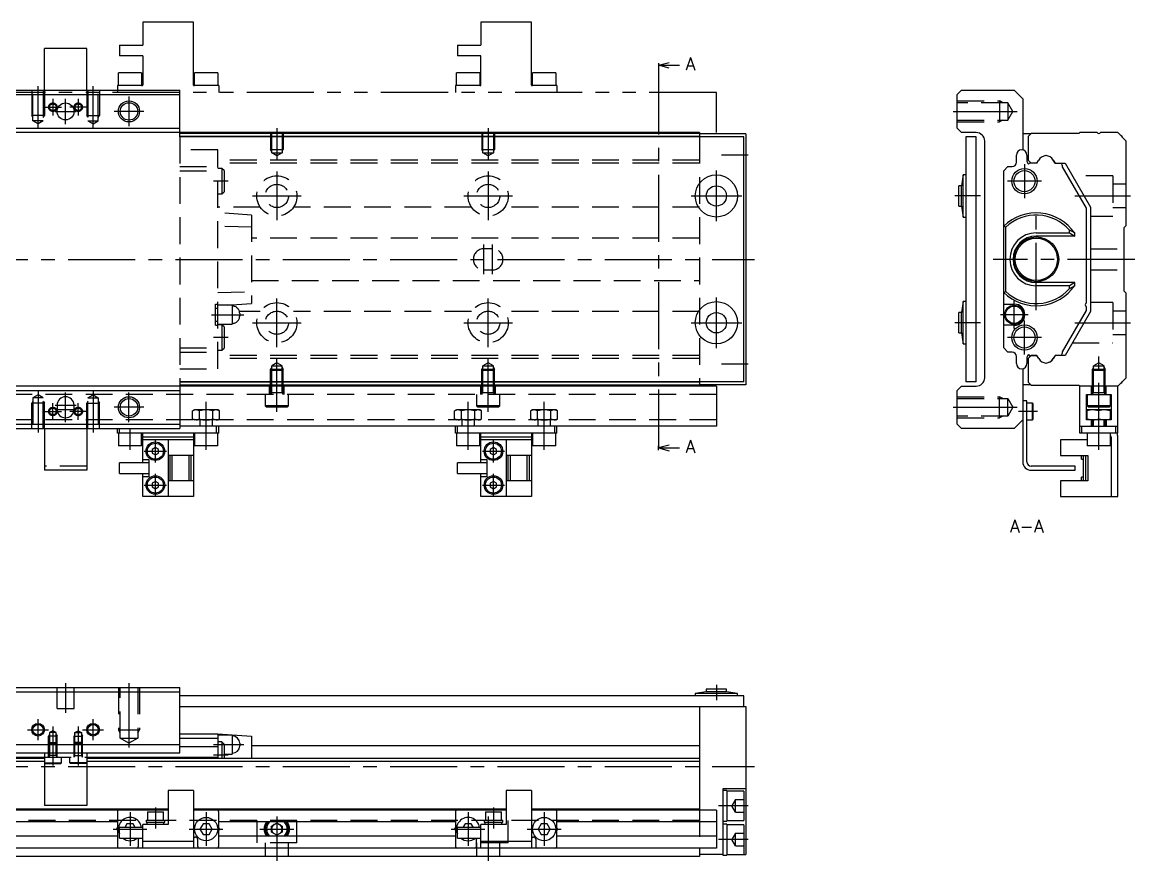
# Model space of a CAD drawing. Extents: x -2 to 504, y -8 to 207.
# Drawn here: x 241.1 to 504.4, y 9 to 207.4 of the extents above; entities that cross this region are included whole.
import ezdxf

# ---------------------------------------------------------------- set-up
doc = ezdxf.new("R2010")
doc.units = 0
doc.header["$LTSCALE"] = 0.5
for name, pattern in [('CENTER', [50.8, 31.75, -6.35, 6.35, -6.35]), ('DASHED', [19.05, 12.7, -6.35]), ('PHANTOM', [63.5, 31.75, -6.35, 6.35, -6.35, 6.35, -6.35])]:
    doc.linetypes.add(name, pattern=pattern)
for name, color, linetype in [('MSM_CENTER', 1, 'CENTER'), ('MSM_CONTINUOUS', 7, 'CONTINUOUS'), ('MSM_DASHED', 4, 'DASHED'), ('MSM_IMAGINARY', 6, 'PHANTOM'), ('MSM_NARROW', 5, 'CONTINUOUS'), ('MSM_PART_NUMBER', 7, 'CONTINUOUS')]:
    doc.layers.add(name, color=color, linetype=linetype)
doc.styles.get("Standard").update_dxf_attribs({"font": 'txt.shx', "height": 3, "bigfont": 'bigfont.shx'})

msp = doc.modelspace()

# ---------------------------------------------------------------- linework, layer by layer
at = {"layer": 'MSM_CENTER'}
for p, q in [((391.71, 196.72), (391.71, 106.68)), ((244.9, 182.39), (244.9, 192.3)), ((257.9, 182.39), (257.9, 192.3)), ((266.4, 189.8), (266.4, 182.8)), ((246.4, 187.3), (250.4, 187.3)), ((248.4, 189.3), (248.4, 185.3)), ((251.4, 183.3), (251.4, 189.3)), ((256.4, 187.3), (252.4, 187.3)), ((254.4, 189.3), (254.4, 185.3)), ((248.9, 186.3), (253.9, 186.3)), ((269.9, 186.3), (262.9, 186.3)), ((461.4, 186.3), (476.59, 186.3)), ((301.4, 182.3), (301.4, 174.79)), ((351.4, 182.3), (351.4, 174.79)), ((406.65, 176), (412.9, 176)), ((478.3, 173.8), (478.3, 165.8)), ((301.4, 172.05), (301.4, 160.55)), ((351.4, 172.05), (351.4, 160.55)), ((405.4, 160.3), (405.4, 172.3)), ((289.9, 169.8), (286.4, 169.8)), ((482.3, 169.8), (474.3, 169.8)), ((295.65, 166.3), (307.15, 166.3)), ((345.65, 166.3), (357.15, 166.3)), ((399.4, 166.3), (411.4, 166.3)), ((467.9, 166.3), (461.8, 166.3)), ((490.22, 166.3), (503.4, 166.3)), ((481.1, 139.3), (481.1, 163.3)), ((350.4, 147.8), (350.4, 154.8)), ((352.4, 147.8), (352.4, 154.8)), ((-2, 151.3), (414.4, 151.3)), ((504.4, 151.3), (470.9, 151.3)), ((405.4, 130.3), (405.4, 142.3)), ((301.4, 130.55), (301.4, 142.05)), ((351.4, 130.55), (351.4, 142.05)), ((475.9, 134.95), (475.9, 141.45)), ((285.9, 138.2), (293.6, 138.2)), ((479.15, 138.2), (472.65, 138.2)), ((295.65, 136.3), (307.15, 136.3)), ((345.65, 136.3), (357.15, 136.3)), ((399.4, 136.3), (411.4, 136.3)), ((467.9, 136.3), (461.8, 136.3)), ((478.3, 128.8), (478.3, 136.8)), ((490.22, 136.3), (503.4, 136.3)), ((289.9, 132.8), (286.4, 132.8)), ((482.3, 132.8), (474.3, 132.8)), ((301.4, 115.25), (301.4, 127.81)), ((351.4, 115.25), (351.4, 127.81)), ((406.65, 126.6), (412.9, 126.6)), ((495.9, 106.2), (495.9, 128.3)), ((244.9, 120.21), (244.9, 110.3)), ((251.4, 112.8), (251.4, 119.8)), ((257.9, 120.21), (257.9, 110.3)), ((266.4, 112.8), (266.4, 119.8)), ((248.4, 113.3), (248.4, 117.3)), ((248.9, 116.8), (253.9, 116.8)), ((254.4, 113.3), (254.4, 117.3)), ((269.9, 116.3), (262.9, 116.3)), ((284.65, 106.2), (284.65, 117.55)), ((346.65, 106.2), (346.65, 117.55)), ((364.65, 106.2), (364.65, 117.55)), ((461.4, 116.3), (476.59, 116.3)), ((246.4, 115.3), (250.4, 115.3)), ((248.9, 115.8), (253.9, 115.8)), ((256.4, 115.3), (252.4, 115.3)), ((481.4, 115.3), (476.9, 115.3)), ((266.65, 106.2), (266.65, 111.2)), ((272.65, 103.27), (272.65, 108.52)), ((352.65, 103.27), (352.65, 108.52)), ((270.02, 105.9), (275.27, 105.9)), ((350.02, 105.9), (355.27, 105.9)), ((272.65, 95.27), (272.65, 100.52)), ((352.65, 95.27), (352.65, 100.52)), ((270.02, 97.9), (275.27, 97.9)), ((350.02, 97.9), (355.27, 97.9)), ((251.4, 51), (251.4, 44)), ((266.4, 51), (266.4, 35.81)), ((405.4, 50.6), (405.4, 47)), ((244.9, 37.5), (244.9, 42.5)), ((257.9, 37.5), (257.9, 42.5)), ((242.4, 40), (247.4, 40)), ((248.4, 40.76), (248.4, 31.56)), ((254.4, 40.76), (254.4, 31.56)), ((255.4, 40), (260.4, 40)), ((286.4, 36.5), (293.6, 36.5)), ((286.4, 34.1), (289.9, 34.1)), ((-2, 31.3), (414.4, 31.3)), ((272.65, 21.6), (272.65, 16.6)), ((352.65, 21.6), (352.65, 16.6)), ((412.9, 22), (405.9, 22)), ((266.65, 20.5), (266.65, 12.5)), ((284.65, 20.5), (284.65, 12.5)), ((301.4, 19.5), (301.4, 9)), ((301.4, 19.5), (301.4, 9)), ((346.65, 20.5), (346.65, 12.5)), ((351.4, 19.5), (351.4, 9)), ((364.65, 20.5), (364.65, 12.5)), ((262.65, 16.5), (270.65, 16.5)), ((280.65, 16.5), (288.65, 16.5)), ((297.4, 16.5), (305.4, 16.5)), ((342.65, 16.5), (350.65, 16.5)), ((360.65, 16.5), (368.65, 16.5)), ((412.9, 14), (405.9, 14))]:
    msp.add_line(p, q, dxfattribs=at)
at = {"layer": 'MSM_CONTINUOUS'}
for p, q in [((391.71, 197.22), (394.21, 197.89)), ((391.71, 197.72), (391.71, 196.72)), ((394.21, 196.55), (391.71, 197.22)), ((391.71, 197.22), (396.71, 197.22)), ((224.4, 191.3), (278.4, 191.3)), ((224.4, 190.3), (278.4, 190.3)), ((278.4, 180.3), (278.4, 191.3)), ((462.4, 190.3), (463.4, 191.3)), ((462.4, 182.3), (462.4, 190.3)), ((463.4, 191.3), (475.9, 191.3)), ((475.9, 191.3), (477.9, 189.3)), ((477.9, 189.3), (477.9, 177.17)), ((224.4, 182.3), (278.4, 182.3)), ((463.4, 181.3), (462.4, 182.3)), ((401.4, 181.3), (151.4, 181.3)), ((401.4, 181.1), (278.4, 181.1)), ((401.4, 180.4), (278.4, 180.4)), ((411.9, 180.3), (278.4, 180.3)), ((401.4, 181.3), (401.4, 180.3)), ((412.4, 181), (401.4, 181)), ((411.9, 122.3), (411.9, 180.3)), ((412.4, 181), (412.4, 121.6)), ((466.9, 181.3), (463.4, 181.3)), ((464.4, 180.3), (464.4, 122.3)), ((466.9, 180.3), (464.4, 180.3)), ((466.9, 122.3), (466.9, 180.3)), ((468.9, 123.3), (468.9, 179.3)), ((479.8, 181), (477.9, 181)), ((479.9, 181.1), (479.2, 180.4)), ((479.2, 180.4), (479.2, 174.75)), ((491.2, 181.1), (479.9, 181.1)), ((491.4, 181.3), (491.2, 181.1)), ((495.5, 181.3), (491.4, 181.3)), ((500.4, 181.3), (496.3, 181.3)), ((502.4, 179.3), (500.4, 181.3)), ((502.4, 159.3), (502.4, 179.3)), ((476.4, 174.25), (476.4, 175.95)), ((478.9, 175.95), (478.9, 174.55)), ((479.2, 174.75), (479.9, 174.05)), ((479.7, 174.1), (479.85, 174.1)), ((481.25, 174.05), (479.9, 174.05)), ((481.25, 174.05), (481.62, 174.7)), ((485.12, 174.8), (485.55, 174.05)), ((485.55, 174.05), (485.12, 174.8)), ((485.55, 174.05), (487.9, 174.05)), ((487.9, 174.05), (493.9, 163.66)), ((463.8, 171.3), (463.4, 168.7)), ((464.4, 171.3), (463.8, 171.3)), ((463.8, 161.3), (463.8, 171.3)), ((473.4, 172.25), (474.4, 173.25)), ((473.4, 130.35), (473.4, 172.25)), ((474.4, 173.25), (475.4, 173.25)), ((487.24, 173.6), (487.24, 173.2)), ((487.24, 173.6), (487.24, 173.2)), ((487.24, 173.2), (492.9, 163.39)), ((463.4, 168.7), (462.8, 168.7)), ((462.8, 163.9), (462.8, 168.7)), ((463.4, 163.9), (463.4, 168.7)), ((462.8, 163.9), (463.4, 163.9)), ((463.4, 163.9), (463.8, 161.3)), ((492.9, 163.39), (492.9, 140.95)), ((493.9, 163.66), (493.9, 138.94)), ((463.8, 161.3), (464.4, 161.3)), ((473.9, 158.9), (473.4, 159.16)), ((473.9, 143.7), (473.9, 158.9)), ((488.95, 157.56), (488.95, 158.23)), ((501.9, 158.8), (502.4, 159.3)), ((501.9, 143.8), (501.9, 158.8)), ((481.1, 157.56), (488.95, 157.56)), ((490.2, 156.8), (481.1, 156.8)), ((488.95, 157.56), (490.2, 156.8)), ((490.2, 156.8), (490.2, 157.48)), ((490.2, 145.8), (481.1, 145.8)), ((488.95, 145.04), (481.1, 145.04)), ((490.2, 145.8), (488.95, 145.04)), ((488.95, 144.37), (488.95, 145.04)), ((490.2, 145.12), (490.2, 145.8)), ((473.4, 143.44), (473.9, 143.7)), ((502.4, 143.3), (501.9, 143.8)), ((502.4, 123.3), (502.4, 143.3)), ((463.8, 141.3), (463.4, 138.7)), ((464.4, 141.3), (463.8, 141.3)), ((463.8, 131.3), (463.8, 141.3)), ((473.4, 140.7), (475.9, 140.7)), ((492.9, 140.15), (492.9, 139.21)), ((463.4, 138.7), (462.8, 138.7)), ((462.8, 133.9), (462.8, 138.7)), ((463.4, 133.9), (463.4, 138.7)), ((492.9, 139.21), (487.24, 129.4)), ((493.9, 138.94), (487.9, 128.55)), ((475.9, 135.7), (473.4, 135.7)), ((462.8, 133.9), (463.4, 133.9)), ((463.4, 133.9), (463.8, 131.3)), ((463.8, 131.3), (464.4, 131.3)), ((474.4, 129.35), (473.4, 130.35)), ((475.4, 129.35), (474.4, 129.35)), ((487.24, 129.4), (487.24, 129)), ((476.4, 126.65), (476.4, 128.35)), ((478.9, 128.05), (478.9, 126.65)), ((479.9, 128.55), (479.2, 127.85)), ((479.2, 127.85), (479.2, 122.2)), ((479.85, 128.5), (479.7, 128.5)), ((479.9, 128.55), (479.85, 128.5)), ((481.25, 128.55), (479.9, 128.55)), ((479.9, 128.55), (481.25, 128.55)), ((481.68, 127.8), (481.25, 128.55)), ((481.62, 127.9), (481.25, 128.55)), ((485.55, 128.55), (485.12, 127.8)), ((485.55, 128.55), (485.18, 127.9)), ((487.9, 128.55), (485.55, 128.55)), ((486.95, 128.55), (485.55, 128.55)), ((477.9, 125.43), (477.9, 103.4)), ((405.4, 121.3), (147.4, 121.3)), ((278.4, 122.3), (278.4, 111.3)), ((411.9, 122.3), (278.4, 122.3)), ((401.4, 122.2), (278.4, 122.2)), ((401.4, 121.5), (278.4, 121.5)), ((401.4, 122.3), (401.4, 121.3)), ((412.4, 121.6), (401.4, 121.6)), ((405.4, 121.3), (405.4, 111.8)), ((462.4, 120.3), (463.4, 121.3)), ((463.4, 121.3), (466.9, 121.3)), ((466.9, 122.3), (464.4, 122.3)), ((479.8, 121.6), (477.9, 121.6)), ((479.2, 122.2), (479.9, 121.5)), ((479.9, 121.5), (491.2, 121.5)), ((491.2, 121.5), (491.4, 121.3)), ((500.4, 121.3), (491.4, 121.3)), ((491.4, 110.2), (491.4, 121.3)), ((500.4, 121.3), (502.4, 123.3)), ((500.4, 110.2), (500.4, 121.3)), ((224.4, 120.3), (278.4, 120.3)), ((462.4, 112.3), (462.4, 120.3)), ((493, 113.3), (493, 119.3)), ((493, 119.3), (498.8, 119.3)), ((493.15, 119.3), (493.15, 116.6)), ((498.65, 116.6), (498.65, 119.3)), ((498.8, 119.3), (498.8, 113.3)), ((249.4, 116.8), (249.4, 115.8)), ((253.4, 115.8), (253.4, 116.8)), ((478.9, 117.8), (477.9, 117.8)), ((478.9, 103.4), (478.9, 117.8)), ((480.2, 117.3), (478.9, 117.3)), ((480.4, 117.1), (480.2, 117.3)), ((480.2, 113.3), (480.2, 117.3)), ((480.4, 113.5), (480.4, 117.1)), ((493.15, 116.6), (493.45, 116.3)), ((498.65, 116.6), (493.15, 116.6)), ((498.35, 116.3), (493.45, 116.3)), ((498.35, 116.3), (498.65, 116.6)), ((477.9, 113.3), (475.9, 111.3)), ((478.9, 113.3), (480.2, 113.3)), ((480.2, 113.3), (480.4, 113.5)), ((498.8, 113.3), (493, 113.3)), ((493.15, 113.3), (493.15, 115.7)), ((498.65, 115.7), (493.15, 115.7)), ((493.15, 113.55), (494.52, 113.3)), ((494.2, 111.8), (494.2, 113.3)), ((494.4, 113.3), (494.4, 111.8)), ((495.9, 115.45), (494.52, 115.7)), ((495.9, 113.55), (495.9, 115.45)), ((495.9, 113.55), (497.27, 113.3)), ((498.65, 115.45), (497.27, 115.7)), ((497.4, 111.8), (497.4, 113.3)), ((497.6, 113.3), (497.6, 111.8)), ((498.65, 113.3), (498.65, 115.7)), ((224.4, 112.3), (278.4, 112.3)), ((224.4, 111.3), (278.4, 111.3)), ((246.4, 111.3), (246.4, 101.4)), ((256.4, 111.3), (256.4, 101.4)), ((263.65, 110.2), (263.65, 111.3)), ((264.15, 110.2), (264.15, 111.3)), ((405.4, 111.8), (278.4, 111.8)), ((287.15, 110.2), (287.15, 111.8)), ((287.65, 110.2), (287.65, 111.8)), ((343.65, 110.2), (343.65, 111.8)), ((344.15, 110.2), (344.15, 111.8)), ((367.15, 110.2), (367.15, 111.8)), ((367.65, 110.2), (367.65, 111.8)), ((463.4, 111.3), (462.4, 112.3)), ((475.9, 111.3), (463.4, 111.3)), ((491.4, 111.8), (500.4, 111.8)), ((491.9, 110.2), (491.9, 111.8)), ((499.9, 110.2), (499.9, 111.8)), ((287.65, 110.2), (263.65, 110.2)), ((263.9, 110.2), (263.9, 107.2)), ((269.4, 107.2), (269.4, 110.2)), ((269.65, 103.15), (269.65, 110.07)), ((281.65, 109.2), (269.65, 109.2)), ((281.65, 108.6), (269.65, 108.6)), ((275.65, 108.6), (275.65, 95.2)), ((281.65, 110.07), (281.65, 95.2)), ((281.9, 110.2), (281.9, 107.2)), ((287.4, 107.2), (287.4, 110.2)), ((367.65, 110.2), (343.65, 110.2)), ((343.9, 110.2), (343.9, 107.2)), ((349.4, 107.2), (349.4, 110.2)), ((349.65, 103.15), (349.65, 110.07)), ((361.65, 109.2), (349.65, 109.2)), ((361.65, 108.6), (349.65, 108.6)), ((355.65, 108.6), (355.65, 95.2)), ((361.65, 110.07), (361.65, 95.2)), ((361.9, 110.2), (361.9, 107.2)), ((367.4, 107.2), (367.4, 110.2)), ((486.8, 108.6), (486.8, 104.9)), ((493.15, 108.6), (486.8, 108.6)), ((500.4, 110.2), (491.4, 110.2)), ((493.15, 110.2), (493.15, 107.2)), ((498.65, 107.2), (498.65, 110.2)), ((498.8, 108.6), (498.65, 108.6)), ((498.8, 109.2), (498.8, 95.2)), ((500.4, 95.2), (500.4, 109.2)), ((269.4, 107.2), (263.9, 107.2)), ((272.65, 106.77), (271.9, 106.33)), ((271.9, 106.33), (271.9, 105.47)), ((271.9, 105.47), (272.65, 105.03)), ((273.4, 106.33), (272.65, 106.77)), ((272.65, 105.03), (273.4, 105.47)), ((273.4, 105.47), (273.4, 106.33)), ((287.4, 107.2), (281.9, 107.2)), ((349.4, 107.2), (343.9, 107.2)), ((352.65, 106.77), (351.9, 106.33)), ((351.9, 106.33), (351.9, 105.47)), ((351.9, 105.47), (352.65, 105.03)), ((353.4, 106.33), (352.65, 106.77)), ((352.65, 105.03), (353.4, 105.47)), ((353.4, 105.47), (353.4, 106.33)), ((367.4, 107.2), (361.9, 107.2)), ((394.21, 107.35), (391.71, 106.68)), ((391.71, 106.18), (391.71, 107.18)), ((391.71, 106.68), (394.21, 106.01)), ((391.71, 106.68), (396.71, 106.68)), ((498.65, 107.2), (493.15, 107.2)), ((271.15, 103.15), (264.15, 103.15)), ((264.15, 100.65), (264.15, 103.15)), ((271.15, 103.9), (269.65, 103.9)), ((271.15, 99.9), (271.15, 103.9)), ((281.65, 104.9), (275.65, 104.9)), ((276.15, 98.9), (276.15, 104.9)), ((276.65, 98.9), (276.65, 104.9)), ((280.65, 98.9), (280.65, 104.9)), ((281.15, 98.9), (281.15, 104.9)), ((351.15, 103.15), (344.15, 103.15)), ((344.15, 100.65), (344.15, 103.15)), ((351.15, 103.9), (349.65, 103.9)), ((351.15, 99.9), (351.15, 103.9)), ((361.65, 104.9), (355.65, 104.9)), ((356.15, 98.9), (356.15, 104.9)), ((356.65, 98.9), (356.65, 104.9)), ((360.65, 98.9), (360.65, 104.9)), ((361.15, 98.9), (361.15, 104.9)), ((486.8, 104.9), (493.3, 104.9)), ((491.8, 104), (491.8, 104.9)), ((491.8, 104), (492.3, 104)), ((492.3, 98.9), (492.3, 104.9)), ((492.8, 98.9), (492.8, 104.9)), ((493.3, 104.9), (493.3, 98.9)), ((256.4, 101.4), (246.4, 101.4)), ((264.15, 100.65), (271.15, 100.65)), ((269.65, 95.2), (269.65, 100.65)), ((344.15, 100.65), (351.15, 100.65)), ((349.65, 95.2), (349.65, 100.65)), ((490.3, 102.4), (479.9, 102.4)), ((479.9, 101.4), (490.3, 101.4)), ((490.3, 101.4), (490.3, 102.4)), ((269.65, 99.9), (271.15, 99.9)), ((272.65, 98.77), (271.9, 98.33)), ((271.9, 98.33), (271.9, 97.47)), ((271.9, 97.47), (272.65, 97.03)), ((273.4, 98.33), (272.65, 98.77)), ((272.65, 97.03), (273.4, 97.47)), ((273.4, 97.47), (273.4, 98.33)), ((281.65, 98.9), (275.65, 98.9)), ((349.65, 99.9), (351.15, 99.9)), ((352.65, 98.77), (351.9, 98.33)), ((351.9, 98.33), (351.9, 97.47)), ((351.9, 97.47), (352.65, 97.03)), ((353.4, 98.33), (352.65, 98.77)), ((352.65, 97.03), (353.4, 97.47)), ((353.4, 97.47), (353.4, 98.33)), ((361.65, 98.9), (355.65, 98.9)), ((486.8, 98.9), (486.8, 95.2)), ((493.3, 98.9), (486.8, 98.9)), ((492.3, 99.8), (491.8, 99.8)), ((491.8, 98.9), (491.8, 99.8)), ((281.65, 95.2), (269.65, 95.2)), ((361.65, 95.2), (349.65, 95.2)), ((486.8, 95.2), (500.4, 95.2)), ((224.4, 50), (278.4, 50)), ((224.4, 49), (278.4, 49)), ((278.4, 34.5), (278.4, 50)), ((411.9, 48), (278.4, 48)), ((403, 49), (400.4, 48.6)), ((400.4, 48.6), (400.4, 48)), ((410.4, 48.6), (400.4, 48.6)), ((403, 49.6), (403, 49)), ((407.8, 49.6), (403, 49.6)), ((407.8, 49), (403, 49)), ((407.8, 49), (407.8, 49.6)), ((410.4, 48.6), (407.8, 49)), ((410.4, 48), (410.4, 48.6)), ((411.9, 45.5), (411.9, 48)), ((278.4, 45.5), (412.4, 45.5)), ((401.4, 45.5), (401.4, 21)), ((412.4, 45.5), (412.4, 10.5)), ((278.4, 39), (287.4, 39)), ((278.4, 38), (287.4, 38)), ((287.4, 39), (295.4, 38.5)), ((287.4, 39), (287.4, 33.2)), ((290.85, 38.75), (287.4, 38.75)), ((288.4, 37.1), (287.4, 37.1)), ((288.9, 36.6), (288.4, 37.1)), ((288.4, 37.1), (288.4, 33.2)), ((290.85, 38.75), (290.85, 34.25)), ((295.4, 38.5), (295.4, 33.2)), ((224.4, 36.5), (278.4, 36.5)), ((224.4, 34.5), (278.4, 34.5)), ((246.4, 34.5), (246.4, 22.1)), ((256.4, 34.5), (256.4, 22.1)), ((278.4, 36), (287.4, 36)), ((288.9, 36.6), (288.9, 33.2)), ((288.9, 34.25), (290.85, 34.25)), ((292.6, 36.8), (292.6, 36.2)), ((295.4, 36.3), (401.4, 36.3)), ((246.4, 33.2), (151.4, 33.2)), ((246.4, 32.5), (151.4, 32.5)), ((215.4, 33.5), (246.4, 33.5)), ((256.4, 33.5), (287.4, 33.5)), ((401.4, 33.2), (256.4, 33.2)), ((401.4, 32.5), (256.4, 32.5)), ((281.65, 25.6), (275.65, 25.6)), ((275.65, 25.6), (275.65, 17.6)), ((281.65, 25.6), (281.65, 12)), ((355.65, 25.6), (355.65, 17.6)), ((361.65, 25.6), (355.65, 25.6)), ((361.65, 25.6), (361.65, 12)), ((412.4, 26), (406.9, 26)), ((406.9, 26), (406.9, 10.35)), ((407.9, 25.65), (406.9, 25.65)), ((407.9, 25.65), (407.9, 18.35)), ((411.9, 25.5), (407.9, 25.5)), ((411.9, 25.5), (411.9, 18.5)), ((275.65, 21.2), (201.65, 21.2)), ((256.4, 22.1), (246.4, 22.1)), ((355.65, 21.2), (281.65, 21.2)), ((401.4, 21.2), (361.65, 21.2)), ((275.65, 21), (201.65, 21)), ((275.65, 21), (201.65, 21)), ((263.65, 20.5), (263.65, 12.5)), ((270.45, 18.6), (270.45, 18.1)), ((270.45, 18.6), (274.85, 18.6)), ((270.75, 20.6), (270.75, 18.6)), ((270.75, 20.6), (274.55, 20.6)), ((274.55, 18.6), (274.55, 20.6)), ((274.85, 18.1), (274.85, 18.6)), ((355.65, 21), (281.65, 21)), ((355.65, 21), (281.65, 21)), ((287.65, 12.5), (287.65, 20.5)), ((343.65, 20.5), (343.65, 12.5)), ((350.45, 18.6), (350.45, 18.1)), ((350.45, 18.6), (354.85, 18.6)), ((350.75, 20.6), (350.75, 18.6)), ((350.75, 20.6), (354.55, 20.6)), ((354.55, 18.6), (354.55, 20.6)), ((354.85, 18.1), (354.85, 18.6)), ((405.4, 21), (361.65, 21)), ((401.4, 21), (361.65, 21)), ((367.65, 12.5), (367.65, 20.5)), ((405.4, 21), (405.4, 12)), ((407.9, 18.5), (411.9, 18.5)), ((263.65, 18.2), (207.65, 18.2)), ((263.47, 16.5), (263.65, 16.8)), ((263.65, 16.2), (263.47, 16.5)), ((269.65, 16.85), (264.15, 16.85)), ((264.15, 14.35), (264.15, 16.85)), ((265.93, 17.75), (265.41, 16.85)), ((267.37, 17.75), (265.93, 17.75)), ((267.89, 16.85), (267.37, 17.75)), ((275.65, 17.6), (269.65, 17.6)), ((269.65, 12), (269.65, 17.6)), ((270.45, 18.1), (274.85, 18.1)), ((270.65, 18.1), (270.65, 17.6)), ((274.65, 17.6), (274.65, 18.1)), ((283.93, 17.75), (283.21, 16.5)), ((283.21, 16.5), (283.93, 15.25)), ((285.37, 17.75), (283.93, 17.75)), ((286.09, 16.5), (285.37, 17.75)), ((285.37, 15.25), (286.09, 16.5)), ((287.83, 16.5), (287.61, 16.12)), ((343.65, 18.2), (287.65, 18.2)), ((287.65, 16.8), (287.83, 16.5)), ((300.15, 17.22), (301.4, 17.94)), ((300.15, 15.78), (300.15, 17.22)), ((301.4, 17.94), (302.65, 17.22)), ((302.65, 17.22), (302.65, 15.78)), ((343.47, 16.5), (343.65, 16.8)), ((343.65, 16.2), (343.47, 16.5)), ((349.65, 16.85), (344.15, 16.85)), ((344.15, 14.35), (344.15, 16.85)), ((345.93, 17.75), (345.41, 16.85)), ((347.37, 17.75), (345.93, 17.75)), ((347.89, 16.85), (347.37, 17.75)), ((355.65, 17.6), (349.65, 17.6)), ((349.65, 12), (349.65, 17.6)), ((350.45, 18.1), (354.85, 18.1)), ((350.65, 18.1), (350.65, 17.6)), ((354.65, 17.6), (354.65, 18.1)), ((363.93, 17.75), (363.21, 16.5)), ((363.21, 16.5), (363.93, 15.25)), ((365.37, 17.75), (363.93, 17.75)), ((366.09, 16.5), (365.37, 17.75)), ((365.37, 15.25), (366.09, 16.5)), ((367.83, 16.5), (367.61, 16.12)), ((405.4, 18.2), (367.65, 18.2)), ((367.65, 16.8), (367.83, 16.5)), ((406.9, 18.35), (407.9, 18.35)), ((407.9, 17.65), (406.9, 17.65)), ((407.9, 17.65), (407.9, 10.35)), ((411.9, 17.5), (407.9, 17.5)), ((411.9, 17.5), (411.9, 10.5)), ((263.65, 14.8), (207.65, 14.8)), ((264.15, 14.35), (269.65, 14.35)), ((268.65, 12.5), (268.65, 14.1)), ((269.65, 13.6), (281.65, 13.6)), ((281.65, 14.6), (282.15, 14.6)), ((282.65, 14.1), (282.65, 12.5)), ((283.93, 15.25), (285.37, 15.25)), ((343.65, 14.8), (287.65, 14.8)), ((301.4, 15.06), (300.15, 15.78)), ((302.65, 15.78), (301.4, 15.06)), ((344.15, 14.35), (349.65, 14.35)), ((348.65, 12.5), (348.65, 14.1)), ((349.65, 13.6), (361.65, 13.6)), ((361.65, 14.6), (362.15, 14.6)), ((362.65, 14.1), (362.65, 12.5)), ((363.93, 15.25), (365.37, 15.25)), ((405.4, 14.8), (367.65, 14.8)), ((405.4, 12), (147.4, 12)), ((401.4, 12), (401.4, 10)), ((401.4, 10), (151.4, 10)), ((406.9, 10.5), (401.4, 10.5)), ((406.9, 10.35), (407.9, 10.35)), ((407.9, 10.5), (412.4, 10.5))]:
    msp.add_line(p, q, dxfattribs=at)
for centre, radius in [((251.4, 186.3), 2), ((266.4, 186.3), 2.07), ((405.4, 166.3), 5), ((478.3, 169.8), 3), ((478.3, 169.8), 2.5), ((405.4, 166.3), 2.4), ((481.1, 151.3), 5.3), ((481.1, 151.3), 5), ((405.4, 136.3), 5), ((475.9, 138.2), 2.25), ((475.9, 138.2), 2.05), ((405.4, 136.3), 2.4), ((478.3, 132.8), 3), ((478.3, 132.8), 2.5), ((266.4, 116.3), 2.07), ((272.65, 105.9), 2.2), ((352.65, 105.9), 2.2), ((272.65, 105.9), 1.9), ((352.65, 105.9), 1.9), ((272.65, 97.9), 2.2), ((352.65, 97.9), 2.2), ((272.65, 97.9), 1.9), ((352.65, 97.9), 1.9), ((244.9, 40), 1.23), ((257.9, 40), 1.23), ((284.65, 16.5), 2.75), ((364.65, 16.5), 2.75)]:
    msp.add_circle(centre, radius, dxfattribs=at)
for centre, radius, start, end in [((466.9, 179.3), 2, 0, 90), ((495.9, 181.6), 0.5, 216.8699, 323.1301), ((499.9, 179), 2, 36.8699, 53.1301), ((477.65, 175.95), 1.25, 0, 180), ((475.4, 174.25), 1, 270, 0), ((479.9, 174.55), 1, 180, 228.766), ((479.7, 173.6), 0.5, 90, 156.6746), ((483.55, 173.65), 2.2, 93.981, 151.4552), ((483.25, 173.65), 2.2, 31.4553, 86.019), ((486.74, 173.6), 0.5, 0, 64.1581), ((481.1, 151.3), 11, 34.1804, 134.427), ((481.1, 151.3), 10.47, 41.4448, 133.4287), ((485.05, 150.3), 8.84, 54.3755, 63.8517), ((481.1, 151.3), 6.26, 90, 270), ((481.1, 151.3), 5.5, 90, 270), ((481.1, 151.3), 11, 225.573, 325.8196), ((484.75, 152.81), 9.43, 296.4456, 305.3272), ((481.1, 151.3), 10.47, 226.5713, 318.5552), ((475.9, 138.2), 2.5, 270, 90), ((493.2, 140.55), 0.5, 126.8699, 233.1301), ((475.4, 128.35), 1, 0, 90), ((486.74, 129), 0.5, 295.8419, 360), ((477.65, 126.65), 1.25, 180, 0), ((479.9, 128.05), 1, 131.234, 180), ((479.7, 129), 0.5, 203.3254, 270), ((483.55, 128.95), 2.2, 211.3887, 266.019), ((483.55, 128.95), 2.2, 211.4553, 266.019), ((483.25, 128.95), 2.2, 273.981, 331.4552), ((483.25, 128.95), 2.2, 273.981, 328.5447), ((466.9, 123.3), 2, 270, 0), ((499.9, 123.6), 2, 306.8699, 323.1301), ((251.4, 116.8), 2, 0, 180), ((251.4, 115.8), 2, 180, 0), ((494.77, 110.33), 5.37, 92.6591, 107.597), ((494.28, 118.67), 5.37, 272.6596, 287.5965), ((497.5, 110.45), 5.25, 92.489, 107.7671), ((497.03, 118.67), 5.37, 272.6591, 287.597), ((497.8, 109.2), 1, 0, 31.7883), ((497.8, 109.2), 2.6, 0, 22.6199), ((479.9, 103.4), 2, 180, 270), ((479.9, 103.4), 1, 180, 270), ((290.85, 36.8), 1.75, 0, 90), ((290.85, 36.2), 1.75, 270, 0), ((264.15, 20.5), 0.5, 90, 180), ((266.65, 16.5), 2.75, 7.312, 204.62), ((287.15, 20.5), 0.5, 0, 90), ((344.15, 20.5), 0.5, 90, 180), ((346.65, 16.5), 2.75, 7.312, 204.62), ((367.15, 20.5), 0.5, 0, 90), ((301.4, 16.5), 3, 145.4819, 214.5181), ((301.4, 16.5), 2.75, 141.8165, 218.1835), ((301.4, 16.5), 2.45, 136.0622, 223.9379), ((301.4, 16.5), 1.25, 120, 240), ((301.4, 16.5), 1.25, 300, 60), ((301.4, 16.5), 2.45, 316.0622, 43.9378), ((301.4, 16.5), 2.75, 321.8165, 38.1835), ((301.4, 16.5), 3, 325.4819, 34.5181), ((266.65, 16.5), 2.75, 231.4273, 308.5727), ((269.15, 14.1), 0.5, 150, 180), ((269.22, 14.11), 0.429, 358.6925, 34.0177), ((282.15, 14.1), 0.501, 90.0618, 179.9383), ((282.15, 14.1), 0.5, 0, 90), ((346.65, 16.5), 2.75, 231.4273, 308.5727), ((349.15, 14.1), 0.5, 150, 180), ((349.22, 14.11), 0.429, 358.6925, 34.0177), ((362.15, 14.1), 0.501, 90.0618, 179.9383), ((362.15, 14.1), 0.5, 0, 90), ((264.15, 12.5), 0.5, 180, 270), ((268.15, 12.5), 0.5, 270, 0), ((283.15, 12.5), 0.5, 180, 270), ((287.15, 12.5), 0.5, 270, 360), ((344.15, 12.5), 0.5, 180, 270), ((348.15, 12.5), 0.5, 270, 0), ((363.15, 12.5), 0.5, 180, 270), ((367.15, 12.5), 0.5, 270, 360)]:
    msp.add_arc(centre, radius, start, end, dxfattribs=at)
at = {"layer": 'MSM_DASHED'}
for p, q in [((243.4, 191.3), (243.4, 185.3)), ((243.67, 184.1), (243.67, 191.3)), ((246.13, 191.3), (246.13, 184.1)), ((246.4, 191.3), (246.4, 185.3)), ((256.4, 191.3), (256.4, 185.3)), ((256.67, 191.3), (256.67, 184.1)), ((259.13, 184.1), (259.13, 191.3)), ((259.4, 191.3), (259.4, 185.3)), ((462.4, 188.8), (472.4, 188.8)), ((474.4, 188.37), (462.4, 188.37)), ((472.4, 188.8), (472.4, 183.8)), ((473.15, 188.37), (472.4, 188.8)), ((475.59, 186.3), (474.4, 188.37)), ((474.4, 188.37), (474.4, 184.23)), ((246.4, 185.3), (243.4, 185.3)), ((243.67, 184.83), (243.4, 185.3)), ((246.13, 184.83), (246.4, 185.3)), ((256.4, 185.3), (259.4, 185.3)), ((256.67, 184.83), (256.4, 185.3)), ((259.13, 184.83), (259.4, 185.3)), ((474.4, 184.23), (475.59, 186.3)), ((246.13, 184.1), (243.67, 184.1)), ((244.9, 183.39), (243.67, 184.1)), ((246.13, 184.1), (244.9, 183.39)), ((256.67, 184.1), (259.13, 184.1)), ((256.67, 184.1), (257.9, 183.39)), ((257.9, 183.39), (259.13, 184.1)), ((462.4, 184.23), (474.4, 184.23)), ((462.4, 183.8), (472.4, 183.8)), ((473.15, 184.23), (472.4, 183.8)), ((278.4, 180.3), (278.4, 122.3)), ((299.9, 181.3), (299.9, 177.3)), ((300.17, 176.5), (300.17, 181.3)), ((302.63, 181.3), (302.63, 176.5)), ((302.9, 181.3), (302.9, 177.3)), ((349.9, 181.3), (349.9, 177.3)), ((350.17, 176.5), (350.17, 181.3)), ((352.63, 181.3), (352.63, 176.5)), ((352.9, 181.3), (352.9, 177.3)), ((401.4, 180.3), (401.4, 122.3)), ((287.4, 177.2), (278.4, 177.2)), ((287.4, 125.4), (287.4, 177.2)), ((300.17, 176.83), (299.9, 177.3)), ((299.9, 177.3), (302.9, 177.3)), ((300.17, 176.5), (302.63, 176.5)), ((301.4, 175.79), (300.17, 176.5)), ((302.63, 176.5), (301.4, 175.79)), ((302.63, 176.83), (302.9, 177.3)), ((350.17, 176.83), (349.9, 177.3)), ((349.9, 177.3), (352.9, 177.3)), ((350.17, 176.5), (352.63, 176.5)), ((351.4, 175.79), (350.17, 176.5)), ((352.63, 176.5), (351.4, 175.79)), ((352.63, 176.83), (352.9, 177.3)), ((401.4, 174.75), (287.4, 174.75)), ((401.4, 174.05), (287.4, 174.05)), ((278.4, 173.25), (287.4, 173.25)), ((278.4, 172.25), (287.4, 172.25)), ((288.4, 172.8), (287.4, 172.8)), ((288.4, 172.8), (288.4, 166.8)), ((288.9, 172.3), (288.4, 172.8)), ((288.9, 172.3), (288.9, 167.3)), ((499.2, 171.05), (489.63, 171.05)), ((499.2, 171.05), (499.2, 161.55)), ((502.4, 169.05), (499.2, 169.05)), ((287.4, 166.8), (288.4, 166.8)), ((288.4, 166.8), (288.9, 167.3)), ((297.45, 163.66), (287.4, 163.66)), ((347.45, 163.66), (305.35, 163.66)), ((401.4, 163.66), (355.35, 163.66)), ((499.2, 163.55), (502.4, 163.55)), ((295.4, 161.77), (287.4, 162.3)), ((295.4, 161.77), (295.4, 140.83)), ((493.9, 161.55), (499.2, 161.55)), ((295.4, 158.9), (287.4, 159.16)), ((401.4, 156.3), (295.4, 156.3)), ((352.4, 153.8), (350.4, 153.8)), ((493.9, 153.8), (501.9, 153.8)), ((350.4, 148.8), (352.4, 148.8)), ((493.9, 148.8), (501.9, 148.8)), ((295.4, 146.3), (401.4, 146.3)), ((287.4, 143.44), (295.4, 143.7)), ((286.9, 140.7), (287.4, 140.7)), ((286.9, 135.7), (286.9, 140.7)), ((287.4, 139.7), (286.9, 139.7)), ((290.85, 140.45), (287.4, 140.45)), ((289.66, 140.45), (295.4, 140.83)), ((290.85, 140.45), (290.85, 135.95)), ((499.2, 141.05), (493.9, 141.05)), ((499.2, 141.05), (499.2, 131.55)), ((297.45, 138.94), (292.54, 138.94)), ((292.6, 138.5), (292.6, 137.9)), ((347.45, 138.94), (305.35, 138.94)), ((401.4, 138.94), (355.35, 138.94)), ((502.4, 139.05), (499.2, 139.05)), ((286.9, 136.7), (287.4, 136.7)), ((286.9, 135.7), (287.4, 135.7)), ((287.4, 135.95), (290.85, 135.95)), ((288.4, 135.8), (287.4, 135.8)), ((288.9, 135.3), (288.4, 135.8)), ((288.4, 135.8), (288.4, 129.8)), ((288.9, 135.3), (288.9, 130.3)), ((499.2, 133.55), (502.4, 133.55)), ((278.4, 130.35), (287.4, 130.35)), ((278.4, 129.35), (287.4, 129.35)), ((287.4, 129.8), (288.4, 129.8)), ((288.4, 129.8), (288.9, 130.3)), ((489.63, 131.55), (499.2, 131.55)), ((401.4, 128.55), (287.4, 128.55)), ((401.4, 127.85), (287.4, 127.85)), ((301.4, 126.81), (300.17, 126.1)), ((302.63, 126.1), (301.4, 126.81)), ((351.4, 126.81), (350.17, 126.1)), ((352.63, 126.1), (351.4, 126.81)), ((495.9, 126.81), (494.67, 126.1)), ((497.13, 126.1), (495.9, 126.81)), ((278.4, 125.4), (287.4, 125.4)), ((300.17, 125.77), (299.9, 125.3)), ((299.9, 125.3), (302.9, 125.3)), ((299.9, 125.03), (300.17, 125.3)), ((299.9, 119.3), (299.9, 125.3)), ((302.9, 125.03), (299.9, 125.03)), ((300.17, 126.1), (302.63, 126.1)), ((300.17, 119.77), (300.17, 126.1)), ((302.63, 119.77), (302.63, 126.1)), ((302.63, 125.77), (302.9, 125.3)), ((302.9, 125.03), (302.63, 125.3)), ((302.9, 119.3), (302.9, 125.3)), ((350.17, 125.77), (349.9, 125.3)), ((349.9, 125.3), (352.9, 125.3)), ((349.9, 125.03), (350.17, 125.3)), ((349.9, 119.3), (349.9, 125.3)), ((352.9, 125.03), (349.9, 125.03)), ((350.17, 126.1), (352.63, 126.1)), ((350.17, 119.77), (350.17, 126.1)), ((352.63, 119.77), (352.63, 126.1)), ((352.63, 125.77), (352.9, 125.3)), ((352.9, 125.03), (352.63, 125.3)), ((352.9, 119.3), (352.9, 125.3)), ((494.67, 125.77), (494.4, 125.3)), ((494.4, 125.03), (494.67, 125.3)), ((494.4, 119.3), (494.4, 125.3)), ((494.4, 125.3), (497.4, 125.3)), ((497.4, 125.03), (494.4, 125.03)), ((494.67, 119.77), (494.67, 126.1)), ((494.67, 126.1), (497.13, 126.1)), ((497.13, 119.77), (497.13, 126.1)), ((497.13, 125.77), (497.4, 125.3)), ((497.13, 125.3), (497.4, 125.03)), ((497.4, 119.3), (497.4, 125.3)), ((299.65, 119.3), (299.65, 121.3)), ((303.15, 119.3), (303.15, 121.3)), ((349.65, 119.3), (349.65, 121.3)), ((353.15, 119.3), (353.15, 121.3)), ((494.15, 119.3), (494.15, 121.3)), ((497.65, 119.3), (497.65, 121.3)), ((405.4, 119.3), (147.4, 119.3)), ((244.9, 119.21), (243.67, 118.5)), ((243.67, 118.5), (243.67, 111.3)), ((246.13, 118.5), (243.67, 118.5)), ((246.13, 118.5), (244.9, 119.21)), ((246.13, 111.3), (246.13, 118.5)), ((256.67, 118.5), (257.9, 119.21)), ((256.67, 111.3), (256.67, 118.5)), ((256.67, 118.5), (259.13, 118.5)), ((257.9, 119.21), (259.13, 118.5)), ((259.13, 118.5), (259.13, 111.3)), ((298.65, 119.3), (298.65, 116.6)), ((299.9, 119.3), (300.17, 119.77)), ((299.9, 119.77), (302.9, 119.77)), ((302.9, 119.3), (302.63, 119.77)), ((304.15, 116.6), (304.15, 119.3)), ((348.65, 119.3), (348.65, 116.6)), ((349.9, 119.3), (350.17, 119.77)), ((349.9, 119.77), (352.9, 119.77)), ((352.9, 119.3), (352.63, 119.77)), ((354.15, 116.6), (354.15, 119.3)), ((462.4, 118.8), (472.4, 118.8)), ((472.4, 113.8), (472.4, 118.8)), ((473.15, 118.37), (472.4, 118.8)), ((494.4, 119.3), (494.67, 119.77)), ((494.4, 119.77), (497.4, 119.77)), ((497.4, 119.3), (497.13, 119.77)), ((243.67, 117.77), (243.4, 117.3)), ((246.4, 117.3), (243.4, 117.3)), ((243.4, 111.3), (243.4, 117.3)), ((246.13, 117.77), (246.4, 117.3)), ((246.4, 111.3), (246.4, 117.3)), ((256.67, 117.77), (256.4, 117.3)), ((256.4, 111.3), (256.4, 117.3)), ((256.4, 117.3), (259.4, 117.3)), ((259.13, 117.77), (259.4, 117.3)), ((259.4, 111.3), (259.4, 117.3)), ((298.65, 116.6), (298.95, 116.3)), ((304.15, 116.6), (298.65, 116.6)), ((303.85, 116.3), (298.95, 116.3)), ((303.85, 116.3), (304.15, 116.6)), ((348.65, 116.6), (348.95, 116.3)), ((354.15, 116.6), (348.65, 116.6)), ((353.85, 116.3), (348.95, 116.3)), ((353.85, 116.3), (354.15, 116.6)), ((462.4, 118.37), (474.4, 118.37)), ((474.4, 118.37), (475.59, 116.3)), ((474.4, 114.23), (474.4, 118.37)), ((475.59, 116.3), (474.4, 114.23)), ((405.4, 113.3), (147.4, 113.3)), ((281.9, 115.7), (281.47, 115.45)), ((281.47, 113.55), (281.47, 115.45)), ((281.47, 113.55), (281.9, 113.3)), ((281.47, 113.55), (282.27, 113.3)), ((287.4, 115.7), (281.9, 115.7)), ((287.4, 113.3), (281.9, 113.3)), ((283.06, 115.45), (282.27, 115.7)), ((283.06, 113.55), (283.06, 115.45)), ((283.15, 113.3), (283.15, 111.8)), ((286.15, 111.8), (286.15, 113.3)), ((286.24, 113.55), (286.24, 115.45)), ((286.24, 113.55), (287.03, 113.3)), ((287.83, 115.45), (287.03, 115.7)), ((287.83, 115.45), (287.4, 115.7)), ((287.4, 113.3), (287.83, 113.55)), ((287.83, 113.55), (287.83, 115.45)), ((343.9, 115.7), (343.47, 115.45)), ((343.47, 113.55), (343.47, 115.45)), ((343.47, 113.55), (343.9, 113.3)), ((343.47, 113.55), (344.27, 113.3)), ((349.4, 115.7), (343.9, 115.7)), ((349.4, 113.3), (343.9, 113.3)), ((345.06, 115.45), (344.27, 115.7)), ((345.06, 113.55), (345.06, 115.45)), ((345.15, 113.3), (345.15, 111.8)), ((348.15, 111.8), (348.15, 113.3)), ((348.24, 113.55), (348.24, 115.45)), ((348.24, 113.55), (349.03, 113.3)), ((349.83, 115.45), (349.03, 115.7)), ((349.83, 115.45), (349.4, 115.7)), ((349.4, 113.3), (349.83, 113.55)), ((349.83, 113.55), (349.83, 115.45)), ((361.9, 115.7), (361.47, 115.45)), ((361.47, 113.55), (361.47, 115.45)), ((361.47, 113.55), (361.9, 113.3)), ((361.47, 113.55), (362.27, 113.3)), ((367.4, 115.7), (361.9, 115.7)), ((367.4, 113.3), (361.9, 113.3)), ((363.06, 115.45), (362.27, 115.7)), ((363.06, 113.55), (363.06, 115.45)), ((363.15, 113.3), (363.15, 111.8)), ((366.15, 111.8), (366.15, 113.3)), ((366.24, 113.55), (366.24, 115.45)), ((366.24, 113.55), (367.03, 113.3)), ((367.83, 115.45), (367.03, 115.7)), ((367.83, 115.45), (367.4, 115.7)), ((367.4, 113.3), (367.83, 113.55)), ((367.83, 113.55), (367.83, 115.45)), ((474.4, 114.23), (462.4, 114.23)), ((462.4, 113.8), (472.4, 113.8)), ((473.15, 114.23), (472.4, 113.8)), ((256.4, 102.4), (246.4, 102.4)), ((249.4, 45), (249.4, 50)), ((253.4, 45), (253.4, 50)), ((263.9, 50), (263.9, 40)), ((264.33, 38), (264.33, 50)), ((268.47, 50), (268.47, 38)), ((268.9, 50), (268.9, 40)), ((249.4, 45), (253.4, 45)), ((248.4, 39.76), (247.62, 39.31)), ((249.18, 39.31), (248.4, 39.76)), ((253.62, 39.31), (254.4, 39.76)), ((254.4, 39.76), (255.18, 39.31)), ((263.9, 40), (268.9, 40)), ((264.33, 39.25), (263.9, 40)), ((268.47, 39.25), (268.9, 40)), ((247.62, 38.87), (247.4, 38.5)), ((249.4, 38.5), (247.4, 38.5)), ((247.4, 33.5), (247.4, 38.5)), ((247.65, 37), (247.4, 36.75)), ((249.18, 39.31), (247.62, 39.31)), ((247.62, 39.31), (247.62, 33.87)), ((247.65, 37), (249.15, 37)), ((249.4, 36.75), (249.15, 37)), ((249.18, 33.87), (249.18, 39.31)), ((249.18, 38.87), (249.4, 38.5)), ((249.4, 33.5), (249.4, 38.5)), ((253.62, 38.87), (253.4, 38.5)), ((253.4, 33.5), (253.4, 38.5)), ((253.4, 38.5), (255.4, 38.5)), ((253.4, 36.75), (253.65, 37)), ((253.62, 39.31), (255.18, 39.31)), ((253.62, 33.87), (253.62, 39.31)), ((255.15, 37), (253.65, 37)), ((255.15, 37), (255.4, 36.75)), ((255.18, 39.31), (255.18, 33.87)), ((255.18, 38.87), (255.4, 38.5)), ((255.4, 33.5), (255.4, 38.5)), ((264.33, 38), (268.47, 38)), ((266.4, 36.81), (264.33, 38)), ((268.47, 38), (266.4, 36.81)), ((247.4, 36.75), (249.4, 36.75)), ((255.4, 36.75), (253.4, 36.75)), ((246.4, 33.5), (256.4, 33.5)), ((246.4, 32.2), (250.4, 32.2)), ((246.4, 32.2), (246.6, 32)), ((246.6, 32), (250.2, 32)), ((247.62, 33.87), (247.4, 33.5)), ((249.4, 33.87), (247.4, 33.87)), ((249.18, 33.87), (249.4, 33.5)), ((250.2, 32), (250.4, 32.2)), ((250.4, 32.2), (250.4, 33.5)), ((252.4, 32.2), (252.4, 33.5)), ((256.4, 32.2), (252.4, 32.2)), ((252.6, 32), (252.4, 32.2)), ((256.2, 32), (252.6, 32)), ((253.62, 33.87), (253.4, 33.5)), ((253.4, 33.87), (255.4, 33.87)), ((255.18, 33.87), (255.4, 33.5)), ((256.4, 32.2), (256.2, 32)), ((409.9, 23.5), (409.03, 22)), ((409.9, 20.5), (409.03, 22)), ((409.9, 20.5), (409.9, 23.5)), ((409.9, 23.5), (411.9, 23.5)), ((401.4, 18.5), (151.4, 18.5)), ((296.65, 18.5), (296.65, 13.2)), ((306.15, 13.2), (306.15, 18.5)), ((346.65, 18.5), (346.65, 13.2)), ((356.15, 13.2), (356.15, 18.5)), ((401.4, 21), (401.4, 12)), ((409.9, 20.5), (411.9, 20.5)), ((306.15, 13.2), (296.65, 13.2)), ((298.65, 13.2), (298.65, 10)), ((304.15, 10), (304.15, 13.2)), ((356.15, 13.2), (346.65, 13.2)), ((348.65, 13.2), (348.65, 10)), ((354.15, 10), (354.15, 13.2)), ((409.9, 15.5), (409.03, 14)), ((409.9, 12.5), (409.03, 14)), ((409.9, 12.5), (409.9, 15.5)), ((409.9, 15.5), (411.9, 15.5)), ((409.9, 12.5), (411.9, 12.5))]:
    msp.add_line(p, q, dxfattribs=at)
for centre, radius in [((248.4, 187.3), 1), ((248.4, 187.3), 0.784), ((254.4, 187.3), 1), ((254.4, 187.3), 0.784), ((301.4, 166.3), 4.75), ((301.4, 166.3), 2.75), ((351.4, 166.3), 4.75), ((351.4, 166.3), 2.75), ((301.4, 136.3), 4.75), ((351.4, 136.3), 4.75), ((301.4, 136.3), 2.75), ((351.4, 136.3), 2.75), ((248.4, 115.3), 1), ((248.4, 115.3), 0.784), ((254.4, 115.3), 1), ((254.4, 115.3), 0.784)]:
    msp.add_circle(centre, radius, dxfattribs=at)
for centre, radius, start, end in [((350.4, 151.3), 2.5, 90, 270), ((352.4, 151.3), 2.5, 270, 90), ((290.85, 138.5), 1.75, 0, 90), ((290.85, 137.9), 1.75, 270, 0), ((282.45, 113.72), 1.99, 95.1303, 119.2549), ((282.11, 115.23), 1.94, 274.8223, 299.564), ((284.65, 110.45), 5.25, 72.4118, 107.5882), ((284.65, 118.55), 5.25, 252.4118, 287.5882), ((287.1, 114.08), 1.62, 92.3042, 122.0803), ((286.78, 115.53), 2.24, 276.5184, 297.8679), ((344.45, 113.72), 1.99, 95.1303, 119.2549), ((344.11, 115.23), 1.94, 274.8223, 299.564), ((346.65, 110.45), 5.25, 72.4118, 107.5882), ((346.65, 118.55), 5.25, 252.4118, 287.5882), ((349.1, 114.08), 1.62, 92.3042, 122.0803), ((348.78, 115.53), 2.24, 276.5184, 297.8679), ((362.45, 113.72), 1.99, 95.1303, 119.2549), ((362.11, 115.23), 1.94, 274.8223, 299.564), ((364.65, 110.45), 5.25, 72.4118, 107.5882), ((364.65, 118.55), 5.25, 252.4118, 287.5882), ((367.1, 114.08), 1.62, 92.3042, 122.0803), ((366.78, 115.53), 2.24, 276.5184, 297.8679)]:
    msp.add_arc(centre, radius, start, end, dxfattribs=at)
at = {"layer": 'MSM_IMAGINARY'}
for p, q in [((269.65, 207.4), (269.65, 201.95)), ((281.65, 207.4), (269.65, 207.4)), ((281.65, 192.53), (281.65, 207.4)), ((349.65, 207.4), (349.65, 201.95)), ((361.65, 207.4), (349.65, 207.4)), ((361.65, 192.53), (361.65, 207.4)), ((256.4, 201.2), (246.4, 201.2)), ((246.4, 191.3), (246.4, 201.2)), ((256.4, 191.3), (256.4, 201.2)), ((264.15, 201.95), (264.15, 199.45)), ((264.15, 201.95), (269.65, 201.95)), ((344.15, 201.95), (349.65, 201.95)), ((344.15, 201.95), (344.15, 199.45)), ((269.65, 199.45), (264.15, 199.45)), ((269.65, 199.45), (269.65, 192.53)), ((349.65, 199.45), (344.15, 199.45)), ((349.65, 192.53), (349.65, 199.45)), ((263.9, 192.4), (263.9, 195.4)), ((269.4, 195.4), (263.9, 195.4)), ((269.4, 195.4), (269.4, 192.4)), ((281.9, 192.4), (281.9, 195.4)), ((287.4, 195.4), (281.9, 195.4)), ((287.4, 195.4), (287.4, 192.4)), ((343.9, 192.4), (343.9, 195.4)), ((349.4, 195.4), (343.9, 195.4)), ((349.4, 195.4), (349.4, 192.4)), ((361.9, 192.4), (361.9, 195.4)), ((367.4, 195.4), (361.9, 195.4)), ((367.4, 195.4), (367.4, 192.4)), ((263.65, 192.4), (263.65, 190.8)), ((269.4, 192.4), (263.65, 192.4)), ((287.65, 192.4), (281.9, 192.4)), ((287.65, 192.4), (287.65, 190.8)), ((343.65, 192.4), (343.65, 190.8)), ((349.4, 192.4), (343.65, 192.4)), ((367.65, 192.4), (361.9, 192.4)), ((367.65, 192.4), (367.65, 190.8)), ((405.4, 190.8), (147.4, 190.8)), ((405.4, 181.3), (405.4, 190.8))]:
    msp.add_line(p, q, dxfattribs=at)
for centre, radius, start, end in [((269.43, 192.88), 0.474, 266.4223, 284.1584), ((269.54, 192.53), 0.114, 274.8157, 0.7579), ((281.76, 192.53), 0.114, 179.9395, 231.0289), ((281.87, 192.81), 0.411, 243.6276, 273.5549), ((349.43, 192.88), 0.474, 266.4223, 284.1584), ((349.54, 192.53), 0.114, 274.8157, 0.7579), ((361.76, 192.53), 0.114, 179.9395, 231.0289), ((361.87, 192.81), 0.411, 243.6276, 273.5549)]:
    msp.add_arc(centre, radius, start, end, dxfattribs=at)
at = {"layer": 'MSM_NARROW'}
for p, q in [((494.67, 111.8), (494.67, 113.3)), ((497.13, 111.8), (497.13, 113.3))]:
    msp.add_line(p, q, dxfattribs=at)
for centre, radius in [((266.4, 186.3), 2.5), ((266.4, 116.3), 2.5), ((244.9, 40), 1.5), ((257.9, 40), 1.5)]:
    msp.add_circle(centre, radius, dxfattribs=at)

# ---------------------------------------------------------------- texts
at = {"layer": 'MSM_PART_NUMBER'}
for s, p in [('A', (398.12, 196.09)), ('A', (398.12, 105.55)), ('A-A', (474.86, 86.67))]:
    msp.add_text(s, height=3, dxfattribs=at).set_placement(p)

doc.saveas('drawing.dxf')
